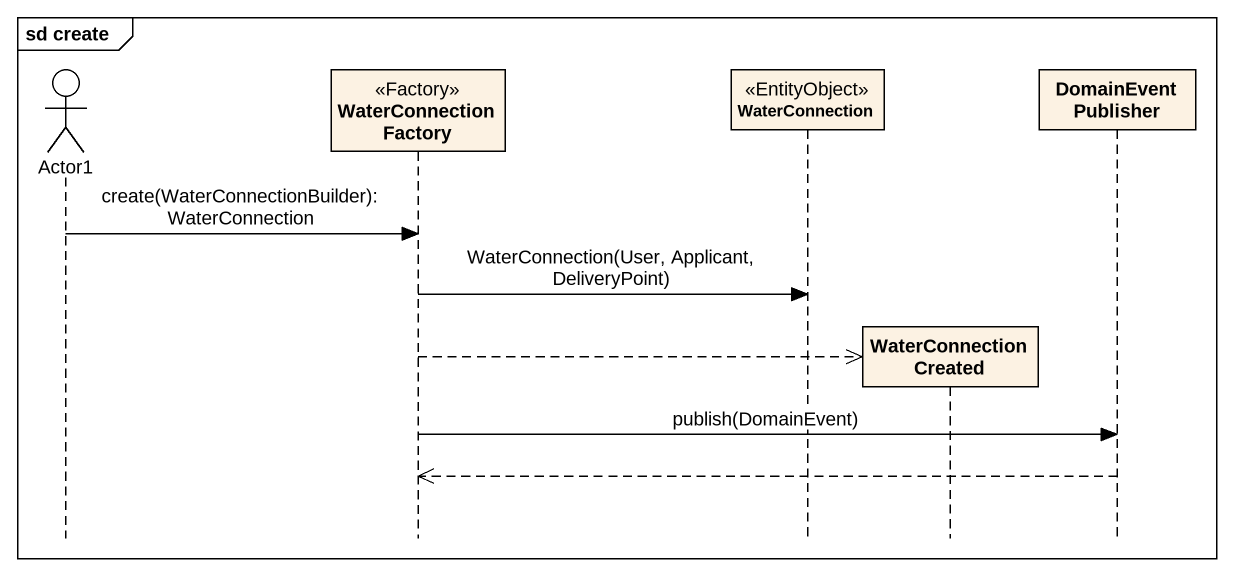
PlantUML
@startuml
mainframe sd create
hide footbox
actor Actor1
participant WaterConnectionFactory <<Factory>>
participant WaterConnection <<EntityObject>>
participant WaterConnectionCreated
participant DomainEventPublisher

Actor1 -> WaterConnectionFactory : create(WaterConnectionBuilder): WaterConnection
WaterConnectionFactory -> WaterConnection : WaterConnection(User, Applicant, DeliveryPoint)
WaterConnectionFactory -->> WaterConnectionCreated **
WaterConnectionFactory -> DomainEventPublisher : publish(DomainEvent)
DomainEventPublisher -->> WaterConnectionFactory
@enduml
